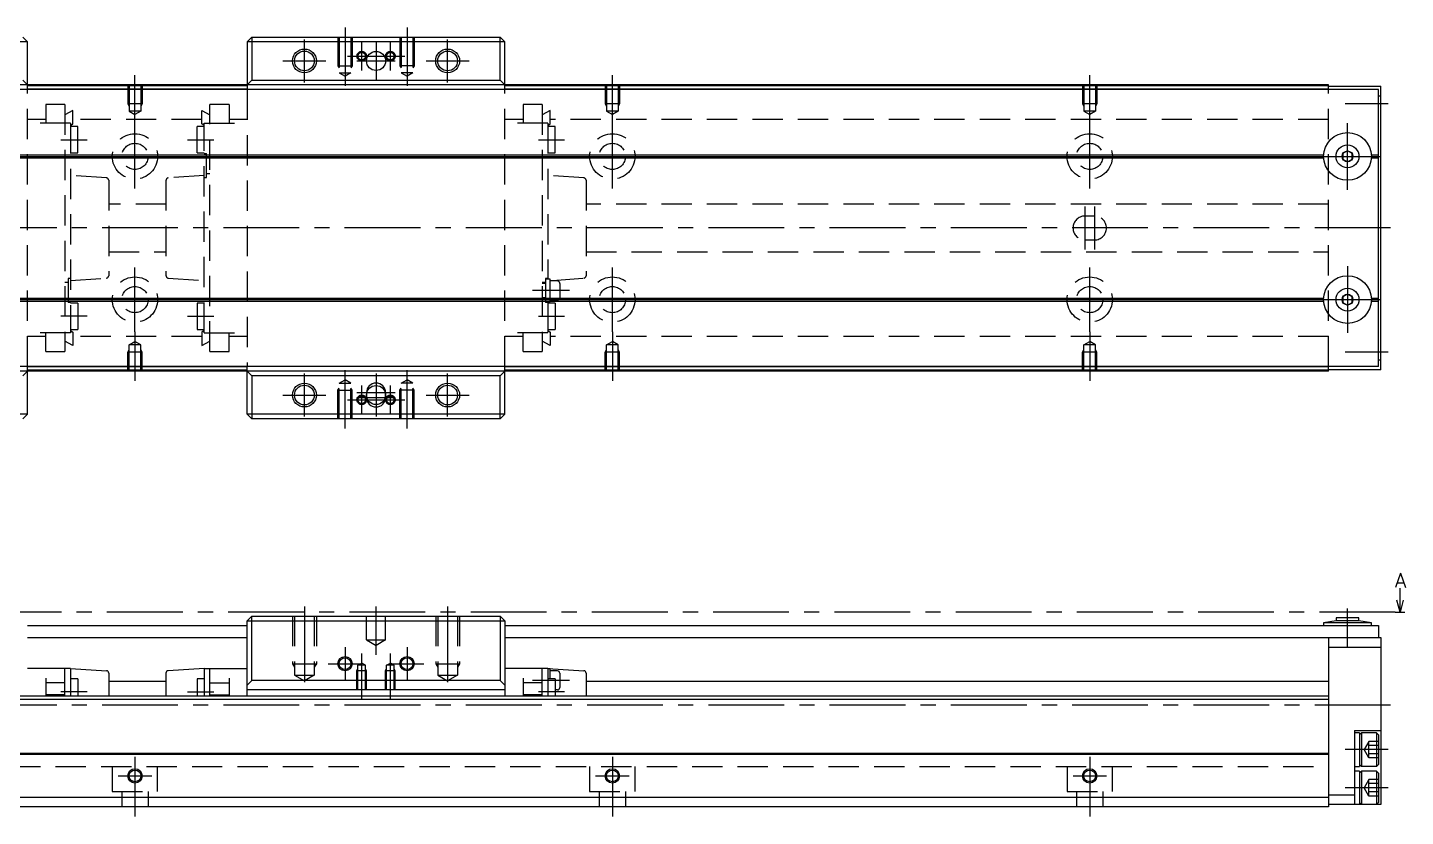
# Model space of a CAD drawing. Extents: x -2 to 851, y -8 to 279.
# Drawn here: x 562.3 to 850.9, y 8 to 173.3 of the extents above; entities that cross this region are included whole.
import ezdxf

# ---------------------------------------------------------------- set-up
doc = ezdxf.new("R2010")
doc.units = 0
doc.header["$LTSCALE"] = 0.5
doc.linetypes.add('CENTER', pattern=[50.8, 31.75, -6.35, 6.35, -6.35])
doc.linetypes.add('DASHED', pattern=[19.05, 12.7, -6.35])
for name, color, linetype in [('MSM_CENTER', 1, 'CENTER'), ('MSM_CONTINUOUS', 7, 'CONTINUOUS'), ('MSM_DASHED', 4, 'DASHED'), ('MSM_NARROW', 5, 'CONTINUOUS'), ('MSM_PART_NUMBER', 7, 'CONTINUOUS')]:
    doc.layers.add(name, color=color, linetype=linetype)
doc.styles.get("Standard").update_dxf_attribs({"font": 'txt.shx', "height": 3, "bigfont": 'bigfont.shx'})

msp = doc.modelspace()

# ---------------------------------------------------------------- linework, layer by layer
at = {"layer": 'MSM_CENTER'}
for p, q in [((628.76, 173.3), (628.76, 161.09)), ((641.76, 173.3), (641.76, 161.09)), ((620.26, 161.8), (620.26, 170.8)), ((632.26, 164.3), (632.26, 170.3)), ((635.26, 170.3), (635.26, 162.3)), ((638.26, 164.3), (638.26, 170.3)), ((650.26, 161.8), (650.26, 170.8)), ((615.76, 166.3), (624.76, 166.3)), ((629.26, 167.3), (641.26, 167.3)), ((631.26, 166.3), (639.26, 166.3)), ((645.76, 166.3), (654.76, 166.3)), ((584.76, 153.09), (584.76, 163.3)), ((684.76, 153.09), (684.76, 163.3)), ((784.76, 153.09), (784.76, 163.3)), ((847.26, 157.3), (838.26, 157.3)), ((584.76, 139.55), (584.76, 153.05)), ((684.76, 139.55), (684.76, 153.05)), ((784.76, 139.55), (784.76, 153.05)), ((838.76, 139.3), (838.76, 153.3)), ((569.26, 149.8), (574.76, 149.8)), ((595.76, 149.8), (601.26, 149.8)), ((669.26, 149.8), (674.76, 149.8)), ((578.01, 146.3), (591.51, 146.3)), ((678.01, 146.3), (691.51, 146.3)), ((778.01, 146.3), (791.51, 146.3)), ((831.76, 146.3), (845.76, 146.3)), ((783.76, 135.8), (783.76, 126.8)), ((785.76, 135.8), (785.76, 126.8)), ((847.76, 131.3), (196.26, 131.3)), ((584.76, 109.55), (584.76, 123.05)), ((684.76, 109.55), (684.76, 123.05)), ((784.76, 109.55), (784.76, 123.05)), ((838.76, 123.3), (838.76, 109.3)), ((578.01, 116.3), (591.51, 116.3)), ((675.76, 118.2), (668.06, 118.2)), ((678.01, 116.3), (691.51, 116.3)), ((778.01, 116.3), (791.51, 116.3)), ((831.76, 116.3), (845.76, 116.3)), ((574.76, 112.8), (569.26, 112.8)), ((595.76, 112.8), (601.26, 112.8)), ((669.26, 112.8), (674.76, 112.8)), ((584.76, 109.51), (584.76, 99.3)), ((684.76, 109.51), (684.76, 99.3)), ((784.76, 109.51), (784.76, 99.3)), ((847.26, 105.3), (838.26, 105.3)), ((628.76, 89.3), (628.76, 101.51)), ((641.76, 89.3), (641.76, 101.51)), ((620.26, 91.8), (620.26, 100.8)), ((632.26, 92.3), (632.26, 98.3)), ((635.26, 100.8), (635.26, 91.8)), ((638.26, 92.3), (638.26, 98.3)), ((650.26, 91.8), (650.26, 100.8)), ((615.76, 96.3), (624.76, 96.3)), ((629.26, 95.3), (641.26, 95.3)), ((631.26, 96.8), (639.26, 96.8)), ((631.26, 95.8), (639.26, 95.8)), ((645.76, 96.3), (654.76, 96.3)), ((620.26, 52), (620.26, 34.41)), ((635.26, 41.85), (635.26, 52)), ((650.26, 52), (650.26, 34.41)), ((848.76, 50.8), (189.76, 50.8)), ((838.76, 43.5), (838.76, 51.6)), ((628.76, 43.5), (628.76, 36.5)), ((641.76, 43.5), (641.76, 36.5)), ((632.26, 32.5), (632.26, 42.15)), ((638.26, 32.5), (638.26, 42.15)), ((625.26, 40), (632.26, 40)), ((638.26, 40), (645.26, 40)), ((675.76, 36.5), (668.06, 36.5)), ((574.76, 34.1), (569.26, 34.1)), ((595.76, 34.1), (601.26, 34.1)), ((674.76, 34.1), (669.26, 34.1)), ((847.76, 31.3), (196.26, 31.3)), ((584.76, 20.5), (584.76, 8)), ((684.76, 20.5), (684.76, 8)), ((784.76, 20.5), (784.76, 8)), ((847.26, 22), (838.26, 22)), ((581.26, 16.5), (588.26, 16.5)), ((681.26, 16.5), (688.26, 16.5)), ((781.26, 16.5), (788.26, 16.5)), ((847.26, 14), (838.26, 14))]:
    msp.add_line(p, q, dxfattribs=at)
at = {"layer": 'MSM_CONTINUOUS'}
for p, q in [((562.26, 170.3), (508.26, 170.3)), ((562.26, 170.3), (561.26, 171.3)), ((562.26, 160.3), (562.26, 170.3)), ((609.26, 171.3), (608.26, 170.3)), ((662.26, 170.3), (608.26, 170.3)), ((608.26, 170.3), (608.26, 160.3)), ((609.26, 171.3), (661.26, 171.3)), ((609.26, 171.3), (609.26, 162.3)), ((662.26, 170.3), (661.26, 171.3)), ((661.26, 162.3), (661.26, 171.3)), ((662.26, 160.3), (662.26, 170.3)), ((562.26, 161.3), (561.26, 162.3)), ((609.26, 162.3), (608.26, 161.3)), ((609.26, 162.3), (661.26, 162.3)), ((662.26, 161.3), (661.26, 162.3)), ((845.26, 160.3), (223.26, 160.3)), ((834.76, 161.3), (234.76, 161.3)), ((608.26, 161.1), (562.26, 161.1)), ((608.26, 160.4), (562.26, 160.4)), ((834.76, 161.1), (662.26, 161.1)), ((834.76, 160.4), (662.26, 160.4)), ((834.76, 160.3), (834.76, 161.3)), ((834.76, 161), (845.76, 161)), ((845.26, 102.3), (845.26, 160.3)), ((845.26, 159), (845.76, 159)), ((845.76, 101.6), (845.76, 161)), ((838.76, 147.45), (837.76, 146.88)), ((839.76, 146.88), (838.76, 147.45)), ((234.75, 146.6), (833.77, 146.6)), ((234.75, 146), (833.77, 146)), ((234.76, 146.3), (833.76, 146.3)), ((837.76, 146.88), (837.76, 145.72)), ((837.76, 145.72), (838.76, 145.15)), ((838.76, 145.15), (839.76, 145.72)), ((839.76, 145.72), (839.76, 146.88)), ((843.75, 146.6), (845.26, 146.6)), ((843.75, 146), (845.26, 146)), ((843.76, 146.3), (845.26, 146.3)), ((234.75, 116.6), (833.77, 116.6)), ((234.75, 116), (833.77, 116)), ((234.76, 116.3), (833.76, 116.3)), ((838.76, 117.45), (837.76, 116.88)), ((837.76, 116.88), (837.76, 115.72)), ((837.76, 115.72), (838.76, 115.15)), ((839.76, 116.88), (838.76, 117.45)), ((838.76, 115.15), (839.76, 115.72)), ((839.76, 115.72), (839.76, 116.88)), ((843.75, 116.6), (845.26, 116.6)), ((843.75, 116), (845.26, 116)), ((843.76, 116.3), (845.26, 116.3)), ((845.26, 102.3), (223.26, 102.3)), ((834.76, 101.3), (234.76, 101.3)), ((561.26, 100.3), (562.26, 101.3)), ((562.26, 92.3), (562.26, 102.3)), ((608.26, 102.2), (562.26, 102.2)), ((608.26, 101.5), (562.26, 101.5)), ((608.26, 92.3), (608.26, 102.3)), ((608.26, 101.3), (609.26, 100.3)), ((661.26, 100.3), (662.26, 101.3)), ((662.26, 92.3), (662.26, 102.3)), ((834.76, 102.2), (662.26, 102.2)), ((834.76, 101.5), (662.26, 101.5)), ((834.76, 101.3), (834.76, 102.3)), ((845.76, 101.6), (834.76, 101.6)), ((845.76, 103.6), (845.26, 103.6)), ((661.26, 100.3), (609.26, 100.3)), ((609.26, 100.3), (609.26, 91.3)), ((661.26, 91.3), (661.26, 100.3)), ((633.26, 96.8), (633.26, 95.8)), ((637.26, 95.8), (637.26, 96.8)), ((562.26, 92.3), (508.26, 92.3)), ((561.26, 91.3), (562.26, 92.3)), ((608.26, 92.3), (609.26, 91.3)), ((662.26, 92.3), (608.26, 92.3)), ((661.26, 91.3), (609.26, 91.3)), ((661.26, 91.3), (662.26, 92.3)), ((849.76, 50.8), (849.76, 55.8)), ((849.76, 50.8), (849.09, 53.3)), ((850.43, 53.3), (849.76, 50.8)), ((609.26, 50), (608.26, 49)), ((609.26, 50), (661.26, 50)), ((609.26, 36.5), (609.26, 50)), ((661.26, 50), (662.26, 49)), ((661.26, 50), (661.26, 36.5)), ((841.16, 49.6), (836.36, 49.6)), ((836.36, 49.6), (836.36, 49)), ((841.16, 49), (841.16, 49.6)), ((562.26, 48), (608.26, 48)), ((608.26, 33.2), (608.26, 49)), ((608.26, 49), (662.26, 49)), ((662.26, 49), (662.26, 33.2)), ((662.26, 48), (845.26, 48)), ((836.36, 49), (833.76, 48.6)), ((843.76, 48.6), (833.76, 48.6)), ((833.76, 48.6), (833.76, 48)), ((841.16, 49), (836.36, 49)), ((843.76, 48.6), (841.16, 49)), ((843.76, 48), (843.76, 48.6)), ((845.26, 48), (845.26, 45.5)), ((562.26, 45.5), (608.26, 45.5)), ((662.26, 45.5), (845.76, 45.5)), ((834.76, 45.5), (834.76, 10)), ((834.76, 43.5), (845.76, 43.5)), ((845.76, 45.5), (845.76, 10.5)), ((571.26, 39), (562.26, 39)), ((570.06, 33.2), (570.06, 39)), ((571.26, 39), (578.79, 38.53)), ((571.26, 39), (571.26, 33.2)), ((579.26, 38.03), (579.26, 33.2)), ((591.26, 38.03), (591.26, 33.2)), ((599.26, 39), (591.73, 38.53)), ((599.26, 39), (608.26, 39)), ((599.26, 39), (599.26, 33.2)), ((600.46, 33.2), (600.46, 39)), ((671.26, 39), (662.26, 39)), ((670.06, 33.2), (670.06, 39)), ((671.26, 39), (678.79, 38.53)), ((671.26, 39), (671.26, 33.2)), ((671.76, 38.9), (671.26, 38.9)), ((671.76, 36.85), (671.76, 38.9)), ((673.26, 38.5), (671.76, 38.5)), ((673.76, 38), (673.76, 35)), ((679.26, 38.03), (679.26, 33.2)), ((566.06, 37), (566.06, 33.2)), ((570.06, 36), (566.06, 36)), ((572.76, 36.85), (571.26, 36.85)), ((572.76, 36.85), (572.76, 33.2)), ((591.26, 36.3), (579.26, 36.3)), ((599.26, 36.85), (597.76, 36.85)), ((597.76, 36.85), (597.76, 33.2)), ((600.46, 36), (604.46, 36)), ((604.46, 37), (604.46, 33.2)), ((608.26, 35.5), (609.26, 36.5)), ((661.26, 36.5), (609.26, 36.5)), ((661.26, 36.5), (662.26, 35.5)), ((666.06, 37), (666.06, 33.2)), ((670.06, 36), (666.06, 36)), ((672.76, 36.85), (671.26, 36.85)), ((672.76, 36.85), (672.76, 33.2)), ((834.76, 36.3), (679.26, 36.3)), ((834.76, 33.2), (234.76, 33.2)), ((834.76, 32.5), (234.76, 32.5)), ((570.06, 33.5), (566.06, 33.5)), ((600.46, 33.5), (604.46, 33.5)), ((662.26, 34.5), (608.26, 34.5)), ((670.06, 33.5), (666.06, 33.5)), ((673.26, 34.5), (672.76, 34.5)), ((840.26, 26), (840.26, 10.5)), ((840.26, 26), (845.76, 26)), ((841.26, 25.5), (840.26, 25.5)), ((841.26, 25.1), (841.66, 25.5)), ((841.26, 25.5), (841.26, 18.5)), ((841.66, 25.5), (841.66, 18.5)), ((844.86, 25.5), (841.66, 25.5)), ((845.26, 25.1), (844.86, 25.5)), ((844.86, 25.5), (844.86, 18.5)), ((845.26, 25.1), (845.26, 18.9)), ((834.76, 21.2), (234.76, 21.2)), ((834.76, 21), (234.76, 21)), ((840.26, 18.5), (841.26, 18.5)), ((841.26, 17.5), (840.26, 17.5)), ((841.66, 18.5), (841.26, 18.9)), ((841.26, 17.5), (841.26, 10.5)), ((841.26, 17.1), (841.66, 17.5)), ((844.86, 18.5), (841.66, 18.5)), ((841.66, 17.5), (841.66, 10.5)), ((844.86, 17.5), (841.66, 17.5)), ((844.86, 18.5), (845.26, 18.9)), ((844.86, 17.5), (844.86, 10.5)), ((845.26, 17.1), (844.86, 17.5)), ((845.26, 17.1), (845.26, 10.9)), ((834.76, 12), (234.76, 12)), ((834.76, 12.5), (840.26, 12.5)), ((834.76, 10), (234.76, 10)), ((845.76, 10.5), (834.76, 10.5)), ((841.66, 10.5), (841.26, 10.9)), ((844.86, 10.5), (845.26, 10.9))]:
    msp.add_line(p, q, dxfattribs=at)
for centre, radius in [((620.26, 166.3), 2.07), ((635.26, 166.3), 2), ((650.26, 166.3), 2.07), ((838.76, 146.3), 5), ((838.76, 146.3), 2.4), ((838.76, 146.3), 1.15), ((838.76, 116.3), 5), ((838.76, 116.3), 2.4), ((838.76, 116.3), 1.15), ((620.26, 96.3), 2.07), ((635.26, 96.3), 2), ((650.26, 96.3), 2.07), ((628.76, 40), 1.23), ((641.76, 40), 1.23), ((584.76, 16.5), 1.23), ((684.76, 16.5), 1.23), ((784.76, 16.5), 1.23)]:
    msp.add_circle(centre, radius, dxfattribs=at)
for centre, radius, start, end in [((635.26, 96.8), 2, 0, 180), ((635.26, 95.8), 2, 180, 0), ((578.76, 38.03), 0.5, 0, 86.4237), ((591.76, 38.03), 0.5, 93.5763, 180), ((673.26, 38), 0.5, 0, 90), ((678.76, 38.03), 0.5, 0, 86.4237), ((673.26, 35), 0.5, 270, 0)]:
    msp.add_arc(centre, radius, start, end, dxfattribs=at)
at = {"layer": 'MSM_DASHED'}
for p, q in [((627.26, 171.3), (627.26, 165.3)), ((627.53, 171.3), (627.53, 163.8)), ((629.99, 171.3), (629.99, 163.8)), ((630.26, 171.3), (630.26, 165.3)), ((640.26, 171.3), (640.26, 165.3)), ((640.53, 171.3), (640.53, 163.8)), ((642.99, 171.3), (642.99, 163.8)), ((643.26, 171.3), (643.26, 165.3)), ((627.26, 165.3), (630.26, 165.3)), ((627.26, 165.3), (627.53, 164.83)), ((630.26, 165.3), (629.99, 164.83)), ((643.26, 165.3), (640.26, 165.3)), ((640.26, 165.3), (640.53, 164.83)), ((643.26, 165.3), (642.99, 164.83)), ((627.53, 163.8), (628.76, 163.09)), ((627.53, 163.8), (629.99, 163.8)), ((629.99, 163.8), (628.76, 163.09)), ((640.53, 163.8), (641.76, 163.09)), ((642.99, 163.8), (640.53, 163.8)), ((642.99, 163.8), (641.76, 163.09)), ((562.26, 102.3), (562.26, 160.3)), ((583.26, 161.3), (583.26, 157.3)), ((583.53, 161.3), (583.53, 155.8)), ((585.99, 161.3), (585.99, 155.8)), ((586.26, 161.3), (586.26, 157.3)), ((608.26, 160.3), (608.26, 102.3)), ((662.26, 102.3), (662.26, 160.3)), ((683.26, 161.3), (683.26, 157.3)), ((683.53, 161.3), (683.53, 155.8)), ((685.99, 161.3), (685.99, 155.8)), ((686.26, 161.3), (686.26, 157.3)), ((783.26, 161.3), (783.26, 157.3)), ((783.53, 161.3), (783.53, 155.8)), ((785.99, 161.3), (785.99, 155.8)), ((786.26, 161.3), (786.26, 157.3)), ((834.76, 102.3), (834.76, 160.3)), ((570.06, 157.2), (566.06, 157.2)), ((566.06, 157.2), (566.06, 153.25)), ((570.06, 157.2), (570.06, 105.4)), ((571.76, 155.89), (570.06, 155.04)), ((571.76, 153.1), (571.76, 155.89)), ((586.26, 157.3), (583.26, 157.3)), ((583.26, 157.3), (583.53, 156.83)), ((586.26, 157.3), (585.99, 156.83)), ((598.76, 155.89), (600.46, 155.04)), ((598.76, 153.1), (598.76, 155.89)), ((600.46, 105.4), (600.46, 157.2)), ((604.46, 157.2), (600.46, 157.2)), ((604.46, 157.2), (604.46, 153.25)), ((670.06, 157.2), (666.06, 157.2)), ((666.06, 157.2), (666.06, 153.25)), ((670.06, 157.2), (670.06, 105.4)), ((671.76, 155.89), (670.06, 155.04)), ((671.76, 153.1), (671.76, 155.89)), ((683.26, 157.3), (683.53, 156.83)), ((686.26, 157.3), (683.26, 157.3)), ((686.26, 157.3), (685.99, 156.83)), ((783.26, 157.3), (783.53, 156.83)), ((786.26, 157.3), (783.26, 157.3)), ((786.26, 157.3), (785.99, 156.83)), ((566.06, 154.05), (562.26, 154.05)), ((571.26, 153.25), (562.26, 153.25)), ((571.26, 153.25), (571.26, 109.35)), ((571.26, 152.8), (571.76, 153.1)), ((598.76, 154.05), (571.76, 154.05)), ((583.53, 155.8), (584.76, 155.09)), ((585.99, 155.8), (583.53, 155.8)), ((585.99, 155.8), (584.76, 155.09)), ((599.26, 152.8), (598.76, 153.1)), ((599.26, 153.25), (608.26, 153.25)), ((599.26, 109.35), (599.26, 153.25)), ((608.26, 154.05), (604.46, 154.05)), ((666.06, 154.05), (662.26, 154.05)), ((671.26, 153.25), (662.26, 153.25)), ((671.26, 153.25), (671.26, 120.6)), ((671.26, 152.8), (671.76, 153.1)), ((834.76, 154.05), (671.76, 154.05)), ((685.99, 155.8), (683.53, 155.8)), ((683.53, 155.8), (684.76, 155.09)), ((685.99, 155.8), (684.76, 155.09)), ((785.99, 155.8), (783.53, 155.8)), ((783.53, 155.8), (784.76, 155.09)), ((785.99, 155.8), (784.76, 155.09)), ((572.76, 152.55), (571.26, 152.55)), ((572.76, 147.05), (572.76, 152.55)), ((597.76, 147.05), (597.76, 152.55)), ((599.26, 152.55), (597.76, 152.55)), ((672.76, 152.55), (671.26, 152.55)), ((672.76, 147.05), (672.76, 152.55)), ((571.26, 147.05), (572.76, 147.05)), ((597.76, 147.05), (599.26, 147.05)), ((599.26, 146.9), (599.76, 146.9)), ((599.76, 141.9), (599.76, 146.9)), ((599.76, 146.1), (600.46, 146.1)), ((671.26, 147.05), (672.76, 147.05)), ((578.79, 141.79), (571.26, 142.3)), ((599.26, 142.3), (591.73, 141.79)), ((599.26, 141.9), (599.76, 141.9)), ((599.76, 142.7), (600.46, 142.7)), ((678.79, 141.79), (671.26, 142.3)), ((579.26, 141.29), (579.26, 121.31)), ((591.26, 141.29), (591.26, 121.31)), ((679.26, 141.29), (679.26, 121.31)), ((591.26, 136.3), (579.26, 136.3)), ((834.76, 136.3), (679.26, 136.3)), ((785.76, 133.8), (783.76, 133.8)), ((783.76, 128.8), (785.76, 128.8)), ((579.26, 126.3), (591.26, 126.3)), ((679.26, 126.3), (834.76, 126.3)), ((570.76, 119.9), (570.06, 119.9)), ((570.76, 120.7), (570.76, 115.7)), ((571.26, 120.7), (570.76, 120.7)), ((571.26, 120.3), (578.79, 120.81)), ((591.73, 120.81), (599.26, 120.3)), ((670.76, 119.9), (670.06, 119.9)), ((670.76, 119.7), (670.06, 119.7)), ((670.76, 120.7), (670.76, 115.7)), ((671.26, 120.7), (670.76, 120.7)), ((671.76, 120.6), (670.76, 120.6)), ((671.76, 115.8), (671.76, 120.6)), ((671.76, 120.31), (672.26, 120.31)), ((673.26, 120.2), (671.76, 120.2)), ((672.26, 120.31), (678.8, 120.81)), ((673.76, 119.7), (673.76, 116.7)), ((570.76, 116.5), (570.06, 116.5)), ((571.26, 115.7), (570.76, 115.7)), ((572.76, 115.55), (571.26, 115.55)), ((572.76, 115.55), (572.76, 110.05)), ((597.76, 115.55), (597.76, 110.05)), ((599.26, 115.55), (597.76, 115.55)), ((670.76, 116.7), (670.06, 116.7)), ((670.76, 116.5), (670.06, 116.5)), ((670.76, 115.8), (671.76, 115.8)), ((671.26, 115.7), (670.76, 115.7)), ((671.26, 115.8), (671.26, 109.35)), ((672.76, 115.55), (671.26, 115.55)), ((673.26, 116.2), (671.76, 116.2)), ((672.76, 115.55), (672.76, 110.05)), ((571.26, 110.05), (572.76, 110.05)), ((571.26, 109.8), (571.76, 109.5)), ((597.76, 110.05), (599.26, 110.05)), ((599.26, 109.8), (598.76, 109.5)), ((671.26, 110.05), (672.76, 110.05)), ((671.26, 109.8), (671.76, 109.5)), ((571.26, 109.35), (562.26, 109.35)), ((566.06, 108.55), (562.26, 108.55)), ((566.06, 105.4), (566.06, 109.35)), ((571.76, 106.71), (570.06, 107.56)), ((571.76, 109.5), (571.76, 106.71)), ((598.76, 108.55), (571.76, 108.55)), ((583.53, 106.8), (584.76, 107.51)), ((583.53, 101.3), (583.53, 106.8)), ((585.99, 106.8), (583.53, 106.8)), ((585.99, 106.8), (584.76, 107.51)), ((585.99, 101.3), (585.99, 106.8)), ((598.76, 109.5), (598.76, 106.71)), ((598.76, 106.71), (600.46, 107.56)), ((599.26, 109.35), (608.26, 109.35)), ((604.46, 105.4), (604.46, 109.35)), ((608.26, 108.55), (604.46, 108.55)), ((671.26, 109.35), (662.26, 109.35)), ((666.06, 108.55), (662.26, 108.55)), ((666.06, 105.4), (666.06, 109.35)), ((671.76, 106.71), (670.06, 107.56)), ((671.76, 109.5), (671.76, 106.71)), ((834.76, 108.55), (671.76, 108.55)), ((683.53, 106.8), (684.76, 107.51)), ((683.53, 101.3), (683.53, 106.8)), ((685.99, 106.8), (683.53, 106.8)), ((685.99, 106.8), (684.76, 107.51)), ((685.99, 101.3), (685.99, 106.8)), ((783.53, 106.8), (784.76, 107.51)), ((783.53, 101.3), (783.53, 106.8)), ((785.99, 106.8), (783.53, 106.8)), ((785.99, 106.8), (784.76, 107.51)), ((785.99, 101.3), (785.99, 106.8)), ((566.06, 105.4), (570.06, 105.4)), ((583.26, 105.3), (583.53, 105.77)), ((583.26, 101.3), (583.26, 105.3)), ((586.26, 105.3), (583.26, 105.3)), ((586.26, 105.3), (585.99, 105.77)), ((586.26, 101.3), (586.26, 105.3)), ((600.46, 105.4), (604.46, 105.4)), ((666.06, 105.4), (670.06, 105.4)), ((683.26, 105.3), (683.53, 105.77)), ((683.26, 101.3), (683.26, 105.3)), ((686.26, 105.3), (683.26, 105.3)), ((686.26, 105.3), (685.99, 105.77)), ((686.26, 101.3), (686.26, 105.3)), ((783.26, 105.3), (783.53, 105.77)), ((783.26, 101.3), (783.26, 105.3)), ((786.26, 105.3), (783.26, 105.3)), ((786.26, 105.3), (785.99, 105.77)), ((786.26, 101.3), (786.26, 105.3)), ((627.53, 98.8), (628.76, 99.51)), ((627.53, 91.3), (627.53, 98.8)), ((627.53, 98.8), (629.99, 98.8)), ((629.99, 98.8), (628.76, 99.51)), ((629.99, 91.3), (629.99, 98.8)), ((640.53, 98.8), (641.76, 99.51)), ((640.53, 91.3), (640.53, 98.8)), ((642.99, 98.8), (640.53, 98.8)), ((642.99, 98.8), (641.76, 99.51)), ((642.99, 91.3), (642.99, 98.8)), ((627.26, 97.3), (627.53, 97.77)), ((627.26, 91.3), (627.26, 97.3)), ((627.26, 97.3), (630.26, 97.3)), ((630.26, 97.3), (629.99, 97.77)), ((630.26, 91.3), (630.26, 97.3)), ((640.26, 97.3), (640.53, 97.77)), ((640.26, 91.3), (640.26, 97.3)), ((643.26, 97.3), (640.26, 97.3)), ((643.26, 97.3), (642.99, 97.77)), ((643.26, 91.3), (643.26, 97.3)), ((617.76, 50), (617.76, 40)), ((618.19, 50), (618.19, 37.6)), ((622.33, 50), (622.33, 37.6)), ((622.76, 50), (622.76, 40)), ((633.26, 45), (633.26, 50)), ((637.26, 45), (637.26, 50)), ((647.76, 50), (647.76, 40)), ((648.19, 50), (648.19, 37.6)), ((652.33, 50), (652.33, 37.6)), ((652.76, 50), (652.76, 40)), ((633.26, 45), (637.26, 45)), ((633.26, 45), (635.26, 43.85)), ((637.26, 45), (635.26, 43.85)), ((617.76, 40), (622.76, 40)), ((617.76, 40), (618.19, 39.25)), ((618.19, 37.6), (622.33, 37.6)), ((618.19, 37.6), (620.26, 36.41)), ((622.33, 37.6), (620.26, 36.41)), ((622.76, 40), (622.33, 39.25)), ((631.26, 38.5), (631.48, 38.87)), ((631.26, 34.5), (631.26, 38.5)), ((633.26, 38.5), (631.26, 38.5)), ((631.48, 39.7), (632.26, 40.15)), ((631.48, 34.5), (631.48, 39.7)), ((633.04, 39.7), (631.48, 39.7)), ((633.04, 39.7), (632.26, 40.15)), ((633.04, 34.5), (633.04, 39.7)), ((633.26, 38.5), (633.04, 38.87)), ((633.26, 34.5), (633.26, 38.5)), ((637.26, 38.5), (637.48, 38.87)), ((637.26, 34.5), (637.26, 38.5)), ((639.26, 38.5), (637.26, 38.5)), ((637.48, 39.7), (638.26, 40.15)), ((637.48, 34.5), (637.48, 39.7)), ((639.04, 39.7), (637.48, 39.7)), ((639.04, 39.7), (638.26, 40.15)), ((639.04, 34.5), (639.04, 39.7)), ((639.26, 38.5), (639.04, 38.87)), ((639.26, 34.5), (639.26, 38.5)), ((647.76, 40), (652.76, 40)), ((647.76, 40), (648.19, 39.25)), ((648.19, 37.6), (652.33, 37.6)), ((648.19, 37.6), (650.26, 36.41)), ((652.33, 37.6), (650.26, 36.41)), ((652.76, 40), (652.33, 39.25)), ((843.26, 23.73), (842.26, 22)), ((843.26, 20.27), (843.26, 23.73)), ((845.26, 23.73), (843.26, 23.73)), ((843.26, 20.27), (842.26, 22)), ((845.26, 22.87), (843.26, 22.87)), ((845.26, 21.13), (843.26, 21.13)), ((845.26, 20.27), (843.26, 20.27)), ((234.76, 18.5), (834.76, 18.5)), ((580.01, 18.5), (580.01, 13.2)), ((589.51, 13.2), (589.51, 18.5)), ((680.01, 18.5), (680.01, 13.2)), ((689.51, 13.2), (689.51, 18.5)), ((780.01, 18.5), (780.01, 13.2)), ((789.51, 13.2), (789.51, 18.5)), ((843.26, 15.73), (842.26, 14)), ((843.26, 12.27), (843.26, 15.73)), ((845.26, 15.73), (843.26, 15.73)), ((845.26, 14.87), (843.26, 14.87)), ((580.01, 13.2), (589.51, 13.2)), ((582.01, 13.2), (582.01, 10)), ((587.51, 13.2), (587.51, 10)), ((680.01, 13.2), (689.51, 13.2)), ((682.01, 13.2), (682.01, 10)), ((687.51, 13.2), (687.51, 10)), ((780.01, 13.2), (789.51, 13.2)), ((782.01, 13.2), (782.01, 10)), ((787.51, 13.2), (787.51, 10)), ((843.26, 12.27), (842.26, 14)), ((845.26, 13.13), (843.26, 13.13)), ((845.26, 12.27), (843.26, 12.27))]:
    msp.add_line(p, q, dxfattribs=at)
for centre, radius in [((632.26, 167.3), 1), ((632.26, 167.3), 0.783), ((638.26, 167.3), 1), ((638.26, 167.3), 0.783), ((584.76, 146.3), 4.75), ((684.76, 146.3), 4.75), ((784.76, 146.3), 4.75), ((584.76, 146.3), 2.75), ((684.76, 146.3), 2.75), ((784.76, 146.3), 2.75), ((584.76, 116.3), 4.75), ((584.76, 116.3), 2.75), ((684.76, 116.3), 4.75), ((684.76, 116.3), 2.75), ((784.76, 116.3), 4.75), ((784.76, 116.3), 2.75), ((632.26, 95.3), 1), ((632.26, 95.3), 0.783), ((638.26, 95.3), 1), ((638.26, 95.3), 0.783)]:
    msp.add_circle(centre, radius, dxfattribs=at)
for centre, radius, start, end in [((578.76, 141.29), 0.5, 0, 86.1409), ((591.76, 141.29), 0.5, 93.8591, 180), ((678.76, 141.29), 0.5, 0, 86.1409), ((783.76, 131.3), 2.5, 90, 270), ((785.76, 131.3), 2.5, 270, 90), ((578.76, 121.31), 0.5, 273.8591, 0), ((591.76, 121.31), 0.5, 180, 266.1409), ((678.76, 121.31), 0.5, 274.3825, 0), ((673.26, 119.7), 0.5, 0, 90), ((673.26, 116.7), 0.5, 270, 0)]:
    msp.add_arc(centre, radius, start, end, dxfattribs=at)
at = {"layer": 'MSM_NARROW'}
for centre, radius in [((620.26, 166.3), 2.5), ((650.26, 166.3), 2.5), ((620.26, 96.3), 2.5), ((650.26, 96.3), 2.5), ((628.76, 40), 1.5), ((641.76, 40), 1.5), ((584.76, 16.5), 1.5), ((684.76, 16.5), 1.5), ((784.76, 16.5), 1.5)]:
    msp.add_circle(centre, radius, dxfattribs=at)
at = {"layer": 'MSM_PART_NUMBER'}
msp.add_line((848.76, 50.8), (850.76, 50.8), dxfattribs=at)

# ---------------------------------------------------------------- texts
at = {"layer": 'MSM_CONTINUOUS'}
msp.add_text('A', height=3, dxfattribs=at).set_placement((848.71, 55.96))

doc.saveas('drawing.dxf')
